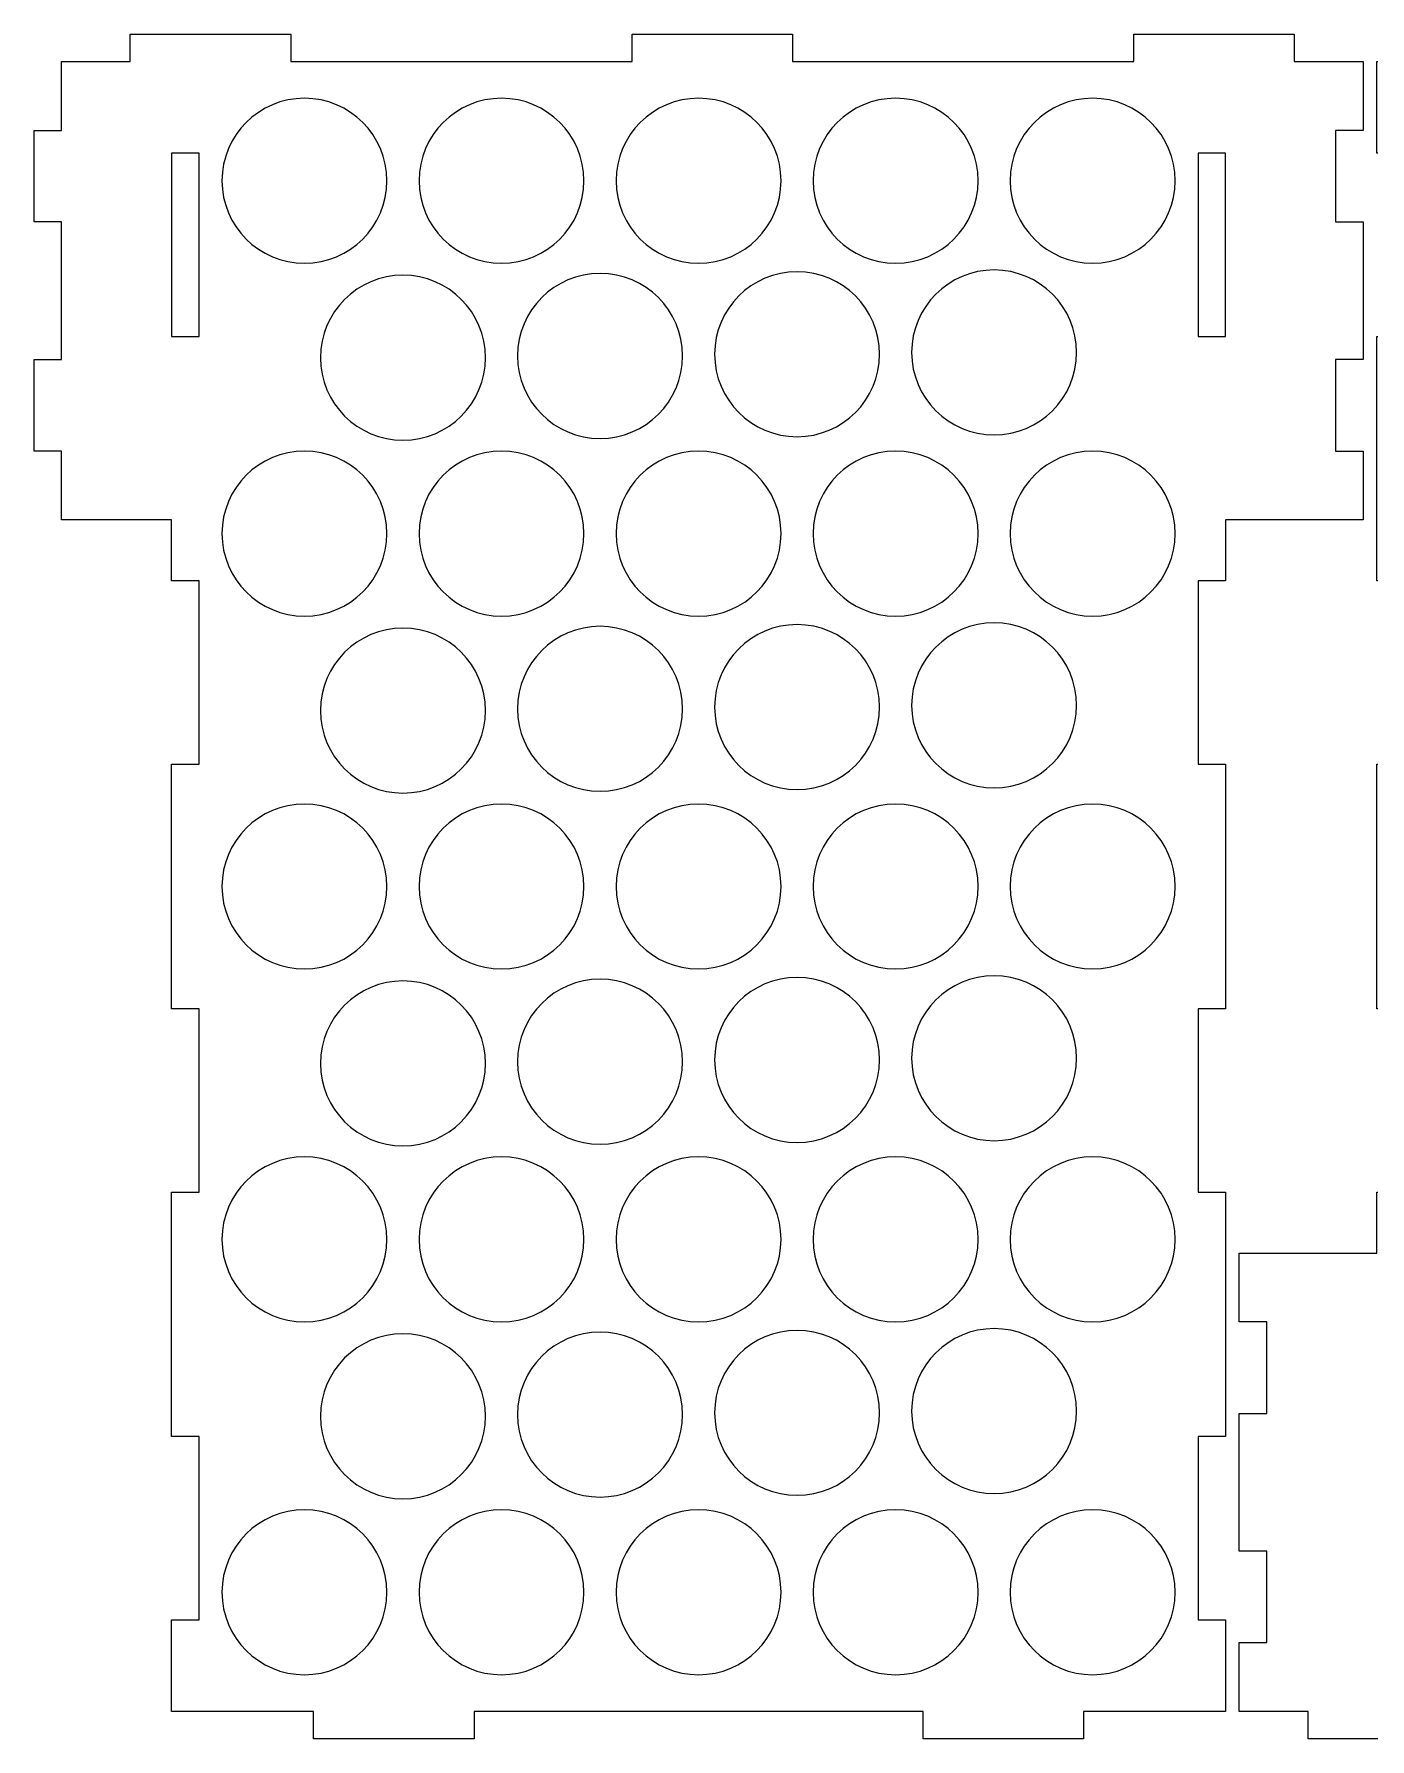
# Model space of a CAD drawing. Header units: millimetres. Extents: x -646 to 646, y -629 to 629.
# Drawn here: x -646 to -354.5, y -124.5 to 247.5 of the extents above; entities that cross this region are included whole.
import ezdxf

# ---------------------------------------------------------------- set-up
doc = ezdxf.new("R2010")
doc.units = ezdxf.units.MM
doc.header["$MEASUREMENT"] = 0
doc.layers.add('Layer 1', color=7, linetype='Continuous')

msp = doc.modelspace()

# ---------------------------------------------------------------- linework, layer by layer
at = {"layer": 'Layer 1', "color": 250, "lineweight": 20}
for points, knots in [([(-645.9999, 176.52), (-645.9999, 176.52), (-645.9999, 156.52), (-645.9999, 156.52), (-645.9999, 156.52), (-645.9999, 156.52), (-639.9999, 156.52), (-639.9999, 156.52), (-639.9999, 156.52), (-639.9999, 156.52), (-639.9999, 141.52), (-639.9999, 141.52), (-639.9999, 141.52), (-639.9999, 141.52), (-615.9999, 141.52), (-615.9999, 141.52), (-615.9999, 141.52), (-615.9999, 141.52), (-615.9999, 128.1867), (-615.9999, 128.1867), (-615.9999, 128.1867), (-615.9999, 128.1867), (-609.9999, 128.1867), (-609.9999, 128.1867), (-609.9999, 128.1867), (-609.9999, 128.1867), (-609.9999, 88.1867), (-609.9999, 88.1867), (-609.9999, 88.1867), (-609.9999, 88.1867), (-615.9999, 88.1867), (-615.9999, 88.1867), (-615.9999, 88.1867), (-615.9999, 88.1867), (-615.9999, 34.8533), (-615.9999, 34.8533), (-615.9999, 34.8533), (-615.9999, 34.8533), (-609.9999, 34.8533), (-609.9999, 34.8533), (-609.9999, 34.8533), (-609.9999, 34.8533), (-609.9999, -5.1467), (-609.9999, -5.1467), (-609.9999, -5.1467), (-609.9999, -5.1467), (-615.9999, -5.1467), (-615.9999, -5.1467), (-615.9999, -5.1467), (-615.9999, -5.1467), (-615.9999, -58.48), (-615.9999, -58.48), (-615.9999, -58.48), (-615.9999, -58.48), (-609.9999, -58.48), (-609.9999, -58.48), (-609.9999, -58.48), (-609.9999, -58.48), (-609.9999, -98.48), (-609.9999, -98.48), (-609.9999, -98.48), (-609.9999, -98.48), (-615.9999, -98.48), (-615.9999, -98.48), (-615.9999, -98.48), (-615.9999, -98.48), (-615.9999, -118.48), (-615.9999, -118.48), (-615.9999, -118.48), (-615.9999, -118.48), (-584.9999, -118.48), (-584.9999, -118.48), (-584.9999, -118.48), (-584.9999, -118.48), (-584.9999, -124.48), (-584.9999, -124.48), (-584.9999, -124.48), (-584.9999, -124.48), (-549.9999, -124.48), (-549.9999, -124.48), (-549.9999, -124.48), (-549.9999, -124.48), (-549.9999, -118.48), (-549.9999, -118.48), (-549.9999, -118.48), (-549.9999, -118.48), (-451.9999, -118.48), (-451.9999, -118.48), (-451.9999, -118.48), (-451.9999, -118.48), (-451.9999, -124.48), (-451.9999, -124.48), (-451.9999, -124.48), (-451.9999, -124.48), (-416.9999, -124.48), (-416.9999, -124.48), (-416.9999, -124.48), (-416.9999, -124.48), (-416.9999, -118.48), (-416.9999, -118.48), (-416.9999, -118.48), (-416.9999, -118.48), (-385.9999, -118.48), (-385.9999, -118.48), (-385.9999, -118.48), (-385.9999, -118.48), (-385.9999, -98.48), (-385.9999, -98.48), (-385.9999, -98.48), (-385.9999, -98.48), (-391.9999, -98.48), (-391.9999, -98.48), (-391.9999, -98.48), (-391.9999, -98.48), (-391.9999, -58.48), (-391.9999, -58.48), (-391.9999, -58.48), (-391.9999, -58.48), (-385.9999, -58.48), (-385.9999, -58.48), (-385.9999, -58.48), (-385.9999, -58.48), (-385.9999, -5.1467), (-385.9999, -5.1467), (-385.9999, -5.1467), (-385.9999, -5.1467), (-391.9999, -5.1467), (-391.9999, -5.1467), (-391.9999, -5.1467), (-391.9999, -5.1467), (-391.9999, 34.8533), (-391.9999, 34.8533), (-391.9999, 34.8533), (-391.9999, 34.8533), (-385.9999, 34.8533), (-385.9999, 34.8533), (-385.9999, 34.8533), (-385.9999, 34.8533), (-385.9999, 88.1867), (-385.9999, 88.1867), (-385.9999, 88.1867), (-385.9999, 88.1867), (-391.9999, 88.1867), (-391.9999, 88.1867), (-391.9999, 88.1867), (-391.9999, 88.1867), (-391.9999, 128.1867), (-391.9999, 128.1867), (-391.9999, 128.1867), (-391.9999, 128.1867), (-385.9999, 128.1867), (-385.9999, 128.1867), (-385.9999, 128.1867), (-385.9999, 128.1867), (-385.9999, 141.52), (-385.9999, 141.52), (-385.9999, 141.52), (-385.9999, 141.52), (-355.9999, 141.52), (-355.9999, 141.52), (-355.9999, 141.52), (-355.9999, 141.52), (-355.9999, 156.52), (-355.9999, 156.52), (-355.9999, 156.52), (-355.9999, 156.52), (-361.9999, 156.52), (-361.9999, 156.52), (-361.9999, 156.52), (-361.9999, 156.52), (-361.9999, 176.52), (-361.9999, 176.52), (-361.9999, 176.52), (-361.9999, 176.52), (-355.9999, 176.52), (-355.9999, 176.52), (-355.9999, 176.52), (-355.9999, 176.52), (-355.9999, 206.52), (-355.9999, 206.52), (-355.9999, 206.52), (-355.9999, 206.52), (-361.9999, 206.52), (-361.9999, 206.52), (-361.9999, 206.52), (-361.9999, 206.52), (-361.9999, 226.52), (-361.9999, 226.52), (-361.9999, 226.52), (-361.9999, 226.52), (-355.9999, 226.52), (-355.9999, 226.52), (-355.9999, 226.52), (-355.9999, 226.52), (-355.9999, 241.52), (-355.9999, 241.52), (-355.9999, 241.52), (-355.9999, 241.52), (-370.9999, 241.52), (-370.9999, 241.52), (-370.9999, 241.52), (-370.9999, 241.52), (-370.9999, 247.52), (-370.9999, 247.52), (-370.9999, 247.52), (-370.9999, 247.52), (-405.9999, 247.52), (-405.9999, 247.52), (-405.9999, 247.52), (-405.9999, 247.52), (-405.9999, 241.52), (-405.9999, 241.52), (-405.9999, 241.52), (-405.9999, 241.52), (-480.4999, 241.52), (-480.4999, 241.52), (-480.4999, 241.52), (-480.4999, 241.52), (-480.4999, 247.52), (-480.4999, 247.52), (-480.4999, 247.52), (-480.4999, 247.52), (-515.4999, 247.52), (-515.4999, 247.52), (-515.4999, 247.52), (-515.4999, 247.52), (-515.4999, 241.52), (-515.4999, 241.52), (-515.4999, 241.52), (-515.4999, 241.52), (-589.9999, 241.52), (-589.9999, 241.52), (-589.9999, 241.52), (-589.9999, 241.52), (-589.9999, 247.52), (-589.9999, 247.52), (-589.9999, 247.52), (-589.9999, 247.52), (-624.9999, 247.52), (-624.9999, 247.52), (-624.9999, 247.52), (-624.9999, 247.52), (-624.9999, 241.52), (-624.9999, 241.52), (-624.9999, 241.52), (-624.9999, 241.52), (-639.9999, 241.52), (-639.9999, 241.52), (-639.9999, 241.52), (-639.9999, 241.52), (-639.9999, 226.52), (-639.9999, 226.52), (-639.9999, 226.52), (-639.9999, 226.52), (-645.9999, 226.52), (-645.9999, 226.52), (-645.9999, 226.52), (-645.9999, 226.52), (-645.9999, 206.52), (-645.9999, 206.52), (-645.9999, 206.52), (-645.9999, 206.52), (-639.9999, 206.52), (-639.9999, 206.52), (-639.9999, 206.52), (-639.9999, 206.52), (-639.9999, 176.52), (-639.9999, 176.52), (-639.9999, 176.52), (-639.9999, 176.52), (-645.9999, 176.52), (-645.9999, 176.52)], [0, 0, 0, 0, 0.01449275, 0.01449275, 0.01449275, 0.01449275, 0.02898551, 0.02898551, 0.02898551, 0.02898551, 0.04347826, 0.04347826, 0.04347826, 0.04347826, 0.05797101, 0.05797101, 0.05797101, 0.05797101, 0.07246377, 0.07246377, 0.07246377, 0.07246377, 0.08695652, 0.08695652, 0.08695652, 0.08695652, 0.10144928, 0.10144928, 0.10144928, 0.10144928, 0.11594203, 0.11594203, 0.11594203, 0.11594203, 0.13043478, 0.13043478, 0.13043478, 0.13043478, 0.14492754, 0.14492754, 0.14492754, 0.14492754, 0.15942029, 0.15942029, 0.15942029, 0.15942029, 0.17391304, 0.17391304, 0.17391304, 0.17391304, 0.1884058, 0.1884058, 0.1884058, 0.1884058, 0.20289855, 0.20289855, 0.20289855, 0.20289855, 0.2173913, 0.2173913, 0.2173913, 0.2173913, 0.23188406, 0.23188406, 0.23188406, 0.23188406, 0.24637681, 0.24637681, 0.24637681, 0.24637681, 0.26086957, 0.26086957, 0.26086957, 0.26086957, 0.27536232, 0.27536232, 0.27536232, 0.27536232, 0.28985507, 0.28985507, 0.28985507, 0.28985507, 0.30434783, 0.30434783, 0.30434783, 0.30434783, 0.31884058, 0.31884058, 0.31884058, 0.31884058, 0.33333333, 0.33333333, 0.33333333, 0.33333333, 0.34782609, 0.34782609, 0.34782609, 0.34782609, 0.36231884, 0.36231884, 0.36231884, 0.36231884, 0.37681159, 0.37681159, 0.37681159, 0.37681159, 0.39130435, 0.39130435, 0.39130435, 0.39130435, 0.4057971, 0.4057971, 0.4057971, 0.4057971, 0.42028986, 0.42028986, 0.42028986, 0.42028986, 0.43478261, 0.43478261, 0.43478261, 0.43478261, 0.44927536, 0.44927536, 0.44927536, 0.44927536, 0.46376812, 0.46376812, 0.46376812, 0.46376812, 0.47826087, 0.47826087, 0.47826087, 0.47826087, 0.49275362, 0.49275362, 0.49275362, 0.49275362, 0.50724638, 0.50724638, 0.50724638, 0.50724638, 0.52173913, 0.52173913, 0.52173913, 0.52173913, 0.53623188, 0.53623188, 0.53623188, 0.53623188, 0.55072464, 0.55072464, 0.55072464, 0.55072464, 0.56521739, 0.56521739, 0.56521739, 0.56521739, 0.57971014, 0.57971014, 0.57971014, 0.57971014, 0.5942029, 0.5942029, 0.5942029, 0.5942029, 0.60869565, 0.60869565, 0.60869565, 0.60869565, 0.62318841, 0.62318841, 0.62318841, 0.62318841, 0.63768116, 0.63768116, 0.63768116, 0.63768116, 0.65217391, 0.65217391, 0.65217391, 0.65217391, 0.66666667, 0.66666667, 0.66666667, 0.66666667, 0.68115942, 0.68115942, 0.68115942, 0.68115942, 0.69565217, 0.69565217, 0.69565217, 0.69565217, 0.71014493, 0.71014493, 0.71014493, 0.71014493, 0.72463768, 0.72463768, 0.72463768, 0.72463768, 0.73913043, 0.73913043, 0.73913043, 0.73913043, 0.75362319, 0.75362319, 0.75362319, 0.75362319, 0.76811594, 0.76811594, 0.76811594, 0.76811594, 0.7826087, 0.7826087, 0.7826087, 0.7826087, 0.79710145, 0.79710145, 0.79710145, 0.79710145, 0.8115942, 0.8115942, 0.8115942, 0.8115942, 0.82608696, 0.82608696, 0.82608696, 0.82608696, 0.84057971, 0.84057971, 0.84057971, 0.84057971, 0.85507246, 0.85507246, 0.85507246, 0.85507246, 0.86956522, 0.86956522, 0.86956522, 0.86956522, 0.88405797, 0.88405797, 0.88405797, 0.88405797, 0.89855072, 0.89855072, 0.89855072, 0.89855072, 0.91304348, 0.91304348, 0.91304348, 0.91304348, 0.92753623, 0.92753623, 0.92753623, 0.92753623, 0.94202899, 0.94202899, 0.94202899, 0.94202899, 0.95652174, 0.95652174, 0.95652174, 0.95652174, 0.97101449, 0.97101449, 0.97101449, 0.97101449, 1, 1, 1, 1]), ([(-92.9999, -53.48), (-92.9999, -53.48), (-92.9999, -33.48), (-92.9999, -33.48), (-92.9999, -33.48), (-92.9999, -33.48), (-98.9999, -33.48), (-98.9999, -33.48), (-98.9999, -33.48), (-98.9999, -33.48), (-98.9999, -18.48), (-98.9999, -18.48), (-98.9999, -18.48), (-98.9999, -18.48), (-122.9999, -18.48), (-122.9999, -18.48), (-122.9999, -18.48), (-122.9999, -18.48), (-122.9999, -5.1467), (-122.9999, -5.1467), (-122.9999, -5.1467), (-122.9999, -5.1467), (-128.9999, -5.1467), (-128.9999, -5.1467), (-128.9999, -5.1467), (-128.9999, -5.1467), (-128.9999, 34.8533), (-128.9999, 34.8533), (-128.9999, 34.8533), (-128.9999, 34.8533), (-122.9999, 34.8533), (-122.9999, 34.8533), (-122.9999, 34.8533), (-122.9999, 34.8533), (-122.9999, 88.1867), (-122.9999, 88.1867), (-122.9999, 88.1867), (-122.9999, 88.1867), (-128.9999, 88.1867), (-128.9999, 88.1867), (-128.9999, 88.1867), (-128.9999, 88.1867), (-128.9999, 128.1867), (-128.9999, 128.1867), (-128.9999, 128.1867), (-128.9999, 128.1867), (-122.9999, 128.1867), (-122.9999, 128.1867), (-122.9999, 128.1867), (-122.9999, 128.1867), (-122.9999, 181.52), (-122.9999, 181.52), (-122.9999, 181.52), (-122.9999, 181.52), (-128.9999, 181.52), (-128.9999, 181.52), (-128.9999, 181.52), (-128.9999, 181.52), (-128.9999, 221.52), (-128.9999, 221.52), (-128.9999, 221.52), (-128.9999, 221.52), (-122.9999, 221.52), (-122.9999, 221.52), (-122.9999, 221.52), (-122.9999, 221.52), (-122.9999, 241.52), (-122.9999, 241.52), (-122.9999, 241.52), (-122.9999, 241.52), (-153.9999, 241.52), (-153.9999, 241.52), (-153.9999, 241.52), (-153.9999, 241.52), (-153.9999, 247.52), (-153.9999, 247.52), (-153.9999, 247.52), (-153.9999, 247.52), (-188.9999, 247.52), (-188.9999, 247.52), (-188.9999, 247.52), (-188.9999, 247.52), (-188.9999, 241.52), (-188.9999, 241.52), (-188.9999, 241.52), (-188.9999, 241.52), (-286.9999, 241.52), (-286.9999, 241.52), (-286.9999, 241.52), (-286.9999, 241.52), (-286.9999, 247.52), (-286.9999, 247.52), (-286.9999, 247.52), (-286.9999, 247.52), (-321.9999, 247.52), (-321.9999, 247.52), (-321.9999, 247.52), (-321.9999, 247.52), (-321.9999, 241.52), (-321.9999, 241.52), (-321.9999, 241.52), (-321.9999, 241.52), (-352.9999, 241.52), (-352.9999, 241.52), (-352.9999, 241.52), (-352.9999, 241.52), (-352.9999, 221.52), (-352.9999, 221.52), (-352.9999, 221.52), (-352.9999, 221.52), (-346.9999, 221.52), (-346.9999, 221.52), (-346.9999, 221.52), (-346.9999, 221.52), (-346.9999, 181.52), (-346.9999, 181.52), (-346.9999, 181.52), (-346.9999, 181.52), (-352.9999, 181.52), (-352.9999, 181.52), (-352.9999, 181.52), (-352.9999, 181.52), (-352.9999, 128.1867), (-352.9999, 128.1867), (-352.9999, 128.1867), (-352.9999, 128.1867), (-346.9999, 128.1867), (-346.9999, 128.1867), (-346.9999, 128.1867), (-346.9999, 128.1867), (-346.9999, 88.1867), (-346.9999, 88.1867), (-346.9999, 88.1867), (-346.9999, 88.1867), (-352.9999, 88.1867), (-352.9999, 88.1867), (-352.9999, 88.1867), (-352.9999, 88.1867), (-352.9999, 34.8533), (-352.9999, 34.8533), (-352.9999, 34.8533), (-352.9999, 34.8533), (-346.9999, 34.8533), (-346.9999, 34.8533), (-346.9999, 34.8533), (-346.9999, 34.8533), (-346.9999, -5.1467), (-346.9999, -5.1467), (-346.9999, -5.1467), (-346.9999, -5.1467), (-352.9999, -5.1467), (-352.9999, -5.1467), (-352.9999, -5.1467), (-352.9999, -5.1467), (-352.9999, -18.48), (-352.9999, -18.48), (-352.9999, -18.48), (-352.9999, -18.48), (-382.9999, -18.48), (-382.9999, -18.48), (-382.9999, -18.48), (-382.9999, -18.48), (-382.9999, -33.48), (-382.9999, -33.48), (-382.9999, -33.48), (-382.9999, -33.48), (-376.9999, -33.48), (-376.9999, -33.48), (-376.9999, -33.48), (-376.9999, -33.48), (-376.9999, -53.48), (-376.9999, -53.48), (-376.9999, -53.48), (-376.9999, -53.48), (-382.9999, -53.48), (-382.9999, -53.48), (-382.9999, -53.48), (-382.9999, -53.48), (-382.9999, -83.48), (-382.9999, -83.48), (-382.9999, -83.48), (-382.9999, -83.48), (-376.9999, -83.48), (-376.9999, -83.48), (-376.9999, -83.48), (-376.9999, -83.48), (-376.9999, -103.48), (-376.9999, -103.48), (-376.9999, -103.48), (-376.9999, -103.48), (-382.9999, -103.48), (-382.9999, -103.48), (-382.9999, -103.48), (-382.9999, -103.48), (-382.9999, -118.48), (-382.9999, -118.48), (-382.9999, -118.48), (-382.9999, -118.48), (-367.9999, -118.48), (-367.9999, -118.48), (-367.9999, -118.48), (-367.9999, -118.48), (-367.9999, -124.48), (-367.9999, -124.48), (-367.9999, -124.48), (-367.9999, -124.48), (-332.9999, -124.48), (-332.9999, -124.48), (-332.9999, -124.48), (-332.9999, -124.48), (-332.9999, -118.48), (-332.9999, -118.48), (-332.9999, -118.48), (-332.9999, -118.48), (-258.4999, -118.48), (-258.4999, -118.48), (-258.4999, -118.48), (-258.4999, -118.48), (-258.4999, -124.48), (-258.4999, -124.48), (-258.4999, -124.48), (-258.4999, -124.48), (-223.4999, -124.48), (-223.4999, -124.48), (-223.4999, -124.48), (-223.4999, -124.48), (-223.4999, -118.48), (-223.4999, -118.48), (-223.4999, -118.48), (-223.4999, -118.48), (-148.9999, -118.48), (-148.9999, -118.48), (-148.9999, -118.48), (-148.9999, -118.48), (-148.9999, -124.48), (-148.9999, -124.48), (-148.9999, -124.48), (-148.9999, -124.48), (-113.9999, -124.48), (-113.9999, -124.48), (-113.9999, -124.48), (-113.9999, -124.48), (-113.9999, -118.48), (-113.9999, -118.48), (-113.9999, -118.48), (-113.9999, -118.48), (-98.9999, -118.48), (-98.9999, -118.48), (-98.9999, -118.48), (-98.9999, -118.48), (-98.9999, -103.48), (-98.9999, -103.48), (-98.9999, -103.48), (-98.9999, -103.48), (-92.9999, -103.48), (-92.9999, -103.48), (-92.9999, -103.48), (-92.9999, -103.48), (-92.9999, -83.48), (-92.9999, -83.48), (-92.9999, -83.48), (-92.9999, -83.48), (-98.9999, -83.48), (-98.9999, -83.48), (-98.9999, -83.48), (-98.9999, -83.48), (-98.9999, -53.48), (-98.9999, -53.48), (-98.9999, -53.48), (-98.9999, -53.48), (-92.9999, -53.48), (-92.9999, -53.48)], [0, 0, 0, 0, 0.01449275, 0.01449275, 0.01449275, 0.01449275, 0.02898551, 0.02898551, 0.02898551, 0.02898551, 0.04347826, 0.04347826, 0.04347826, 0.04347826, 0.05797101, 0.05797101, 0.05797101, 0.05797101, 0.07246377, 0.07246377, 0.07246377, 0.07246377, 0.08695652, 0.08695652, 0.08695652, 0.08695652, 0.10144928, 0.10144928, 0.10144928, 0.10144928, 0.11594203, 0.11594203, 0.11594203, 0.11594203, 0.13043478, 0.13043478, 0.13043478, 0.13043478, 0.14492754, 0.14492754, 0.14492754, 0.14492754, 0.15942029, 0.15942029, 0.15942029, 0.15942029, 0.17391304, 0.17391304, 0.17391304, 0.17391304, 0.1884058, 0.1884058, 0.1884058, 0.1884058, 0.20289855, 0.20289855, 0.20289855, 0.20289855, 0.2173913, 0.2173913, 0.2173913, 0.2173913, 0.23188406, 0.23188406, 0.23188406, 0.23188406, 0.24637681, 0.24637681, 0.24637681, 0.24637681, 0.26086957, 0.26086957, 0.26086957, 0.26086957, 0.27536232, 0.27536232, 0.27536232, 0.27536232, 0.28985507, 0.28985507, 0.28985507, 0.28985507, 0.30434783, 0.30434783, 0.30434783, 0.30434783, 0.31884058, 0.31884058, 0.31884058, 0.31884058, 0.33333333, 0.33333333, 0.33333333, 0.33333333, 0.34782609, 0.34782609, 0.34782609, 0.34782609, 0.36231884, 0.36231884, 0.36231884, 0.36231884, 0.37681159, 0.37681159, 0.37681159, 0.37681159, 0.39130435, 0.39130435, 0.39130435, 0.39130435, 0.4057971, 0.4057971, 0.4057971, 0.4057971, 0.42028986, 0.42028986, 0.42028986, 0.42028986, 0.43478261, 0.43478261, 0.43478261, 0.43478261, 0.44927536, 0.44927536, 0.44927536, 0.44927536, 0.46376812, 0.46376812, 0.46376812, 0.46376812, 0.47826087, 0.47826087, 0.47826087, 0.47826087, 0.49275362, 0.49275362, 0.49275362, 0.49275362, 0.50724638, 0.50724638, 0.50724638, 0.50724638, 0.52173913, 0.52173913, 0.52173913, 0.52173913, 0.53623188, 0.53623188, 0.53623188, 0.53623188, 0.55072464, 0.55072464, 0.55072464, 0.55072464, 0.56521739, 0.56521739, 0.56521739, 0.56521739, 0.57971014, 0.57971014, 0.57971014, 0.57971014, 0.5942029, 0.5942029, 0.5942029, 0.5942029, 0.60869565, 0.60869565, 0.60869565, 0.60869565, 0.62318841, 0.62318841, 0.62318841, 0.62318841, 0.63768116, 0.63768116, 0.63768116, 0.63768116, 0.65217391, 0.65217391, 0.65217391, 0.65217391, 0.66666667, 0.66666667, 0.66666667, 0.66666667, 0.68115942, 0.68115942, 0.68115942, 0.68115942, 0.69565217, 0.69565217, 0.69565217, 0.69565217, 0.71014493, 0.71014493, 0.71014493, 0.71014493, 0.72463768, 0.72463768, 0.72463768, 0.72463768, 0.73913043, 0.73913043, 0.73913043, 0.73913043, 0.75362319, 0.75362319, 0.75362319, 0.75362319, 0.76811594, 0.76811594, 0.76811594, 0.76811594, 0.7826087, 0.7826087, 0.7826087, 0.7826087, 0.79710145, 0.79710145, 0.79710145, 0.79710145, 0.8115942, 0.8115942, 0.8115942, 0.8115942, 0.82608696, 0.82608696, 0.82608696, 0.82608696, 0.84057971, 0.84057971, 0.84057971, 0.84057971, 0.85507246, 0.85507246, 0.85507246, 0.85507246, 0.86956522, 0.86956522, 0.86956522, 0.86956522, 0.88405797, 0.88405797, 0.88405797, 0.88405797, 0.89855072, 0.89855072, 0.89855072, 0.89855072, 0.91304348, 0.91304348, 0.91304348, 0.91304348, 0.92753623, 0.92753623, 0.92753623, 0.92753623, 0.94202899, 0.94202899, 0.94202899, 0.94202899, 0.95652174, 0.95652174, 0.95652174, 0.95652174, 0.97101449, 0.97101449, 0.97101449, 0.97101449, 1, 1, 1, 1]), ([(-587, 197.52), (-596.9411, 197.52), (-604.9999, 205.5789), (-604.9999, 215.52), (-604.9999, 215.52), (-604.9999, 225.4612), (-596.941, 233.52), (-586.9999, 233.52), (-586.9999, 233.52), (-577.0588, 233.52), (-568.9999, 225.4611), (-568.9999, 215.5199), (-568.9999, 215.5199), (-569, 205.5788), (-577.0589, 197.52), (-587, 197.52)], [0, 0, 0, 0, 0.2, 0.2, 0.2, 0.2, 0.4, 0.4, 0.4, 0.4, 0.6, 0.6, 0.6, 0.6, 1, 1, 1, 1]), ([(-544, 197.52), (-553.9411, 197.52), (-561.9999, 205.5789), (-561.9999, 215.52), (-561.9999, 215.52), (-561.9999, 225.4612), (-553.941, 233.52), (-543.9999, 233.52), (-543.9999, 233.52), (-534.0588, 233.52), (-525.9999, 225.4611), (-525.9999, 215.5199), (-525.9999, 215.5199), (-526, 205.5788), (-534.0589, 197.52), (-544, 197.52)], [0, 0, 0, 0, 0.2, 0.2, 0.2, 0.2, 0.4, 0.4, 0.4, 0.4, 0.6, 0.6, 0.6, 0.6, 1, 1, 1, 1]), ([(-501, 197.52), (-510.9411, 197.52), (-518.9999, 205.5789), (-518.9999, 215.52), (-518.9999, 215.52), (-518.9999, 225.4612), (-510.941, 233.52), (-500.9999, 233.52), (-500.9999, 233.52), (-491.0588, 233.52), (-482.9999, 225.4611), (-482.9999, 215.5199), (-482.9999, 215.5199), (-483, 205.5788), (-491.0589, 197.52), (-501, 197.52)], [0, 0, 0, 0, 0.2, 0.2, 0.2, 0.2, 0.4, 0.4, 0.4, 0.4, 0.6, 0.6, 0.6, 0.6, 1, 1, 1, 1]), ([(-458, 197.52), (-467.9411, 197.52), (-475.9999, 205.5789), (-475.9999, 215.52), (-475.9999, 215.52), (-475.9999, 225.4612), (-467.941, 233.52), (-457.9999, 233.52), (-457.9999, 233.52), (-448.0588, 233.52), (-439.9999, 225.4611), (-439.9999, 215.5199), (-439.9999, 215.5199), (-440, 205.5788), (-448.0589, 197.52), (-458, 197.52)], [0, 0, 0, 0, 0.2, 0.2, 0.2, 0.2, 0.4, 0.4, 0.4, 0.4, 0.6, 0.6, 0.6, 0.6, 1, 1, 1, 1]), ([(-432.9999, 215.52), (-432.9999, 225.4612), (-424.941, 233.52), (-414.9999, 233.52), (-414.9999, 233.52), (-405.0588, 233.52), (-396.9999, 225.4611), (-396.9999, 215.5199), (-396.9999, 215.5199), (-397, 205.5788), (-405.0589, 197.52), (-415, 197.52), (-415, 197.52), (-424.9411, 197.52), (-432.9999, 205.5789), (-432.9999, 215.52)], [0, 0, 0, 0, 0.2, 0.2, 0.2, 0.2, 0.4, 0.4, 0.4, 0.4, 0.6, 0.6, 0.6, 0.6, 1, 1, 1, 1]), ([(-615.9999, 181.52), (-615.9999, 181.52), (-615.9999, 221.52), (-615.9999, 221.52), (-615.9999, 221.52), (-615.9999, 221.52), (-609.9999, 221.52), (-609.9999, 221.52), (-609.9999, 221.52), (-609.9999, 221.52), (-609.9999, 181.52), (-609.9999, 181.52), (-609.9999, 181.52), (-609.9999, 181.52), (-615.9999, 181.52), (-615.9999, 181.52)], [0, 0, 0, 0, 0.2, 0.2, 0.2, 0.2, 0.4, 0.4, 0.4, 0.4, 0.6, 0.6, 0.6, 0.6, 1, 1, 1, 1]), ([(-391.9999, 181.52), (-391.9999, 181.52), (-391.9999, 221.52), (-391.9999, 221.52), (-391.9999, 221.52), (-391.9999, 221.52), (-385.9999, 221.52), (-385.9999, 221.52), (-385.9999, 221.52), (-385.9999, 221.52), (-385.9999, 181.52), (-385.9999, 181.52), (-385.9999, 181.52), (-385.9999, 181.52), (-391.9999, 181.52), (-391.9999, 181.52)], [0, 0, 0, 0, 0.2, 0.2, 0.2, 0.2, 0.4, 0.4, 0.4, 0.4, 0.6, 0.6, 0.6, 0.6, 1, 1, 1, 1]), ([(-565.5, 158.9095), (-575.4411, 158.9095), (-583.4999, 166.9684), (-583.4999, 176.9095), (-583.4999, 176.9095), (-583.4999, 186.8506), (-575.441, 194.9095), (-565.4999, 194.9095), (-565.4999, 194.9095), (-555.5588, 194.9094), (-547.4999, 186.8506), (-547.4999, 176.9094), (-547.4999, 176.9094), (-547.5, 166.9682), (-555.5589, 158.9094), (-565.5, 158.9095)], [0, 0, 0, 0, 0.2, 0.2, 0.2, 0.2, 0.4, 0.4, 0.4, 0.4, 0.6, 0.6, 0.6, 0.6, 1, 1, 1, 1]), ([(-522.5, 159.2902), (-532.4411, 159.2902), (-540.4999, 167.3491), (-540.4999, 177.2902), (-540.4999, 177.2902), (-540.4999, 187.2313), (-532.441, 195.2902), (-522.4999, 195.2902), (-522.4999, 195.2902), (-512.5588, 195.2902), (-504.4999, 187.2313), (-504.4999, 177.2901), (-504.4999, 177.2901), (-504.5, 167.349), (-512.5589, 159.2901), (-522.5, 159.2902)], [0, 0, 0, 0, 0.2, 0.2, 0.2, 0.2, 0.4, 0.4, 0.4, 0.4, 0.6, 0.6, 0.6, 0.6, 1, 1, 1, 1]), ([(-497.4999, 177.671), (-497.4999, 187.6121), (-489.441, 195.6709), (-479.4999, 195.6709), (-479.4999, 195.6709), (-469.5588, 195.6709), (-461.4999, 187.612), (-461.4999, 177.6708), (-461.4999, 177.6708), (-461.5, 167.7297), (-469.5589, 159.6709), (-479.5, 159.6709), (-479.5, 159.6709), (-489.4411, 159.6709), (-497.4999, 167.7298), (-497.4999, 177.671)], [0, 0, 0, 0, 0.2, 0.2, 0.2, 0.2, 0.4, 0.4, 0.4, 0.4, 0.6, 0.6, 0.6, 0.6, 1, 1, 1, 1]), ([(-454.4999, 178.0517), (-454.4999, 187.9928), (-446.441, 196.0516), (-436.4999, 196.0516), (-436.4999, 196.0516), (-426.5588, 196.0516), (-418.4999, 187.9927), (-418.4999, 178.0515), (-418.4999, 178.0515), (-418.5, 168.1104), (-426.5589, 160.0516), (-436.5, 160.0516), (-436.5, 160.0516), (-446.4411, 160.0517), (-454.4999, 168.1106), (-454.4999, 178.0517)], [0, 0, 0, 0, 0.2, 0.2, 0.2, 0.2, 0.4, 0.4, 0.4, 0.4, 0.6, 0.6, 0.6, 0.6, 1, 1, 1, 1]), ([(-604.9999, 138.52), (-604.9999, 148.4612), (-596.941, 156.52), (-586.9999, 156.52), (-586.9999, 156.52), (-577.0588, 156.52), (-568.9999, 148.4611), (-568.9999, 138.5199), (-568.9999, 138.5199), (-569, 128.5788), (-577.0589, 120.52), (-587, 120.52), (-587, 120.52), (-596.9411, 120.52), (-604.9999, 128.5789), (-604.9999, 138.52)], [0, 0, 0, 0, 0.2, 0.2, 0.2, 0.2, 0.4, 0.4, 0.4, 0.4, 0.6, 0.6, 0.6, 0.6, 1, 1, 1, 1]), ([(-561.9999, 138.52), (-561.9999, 148.4612), (-553.941, 156.52), (-543.9999, 156.52), (-543.9999, 156.52), (-534.0588, 156.52), (-525.9999, 148.4611), (-525.9999, 138.5199), (-525.9999, 138.5199), (-526, 128.5788), (-534.0589, 120.52), (-544, 120.52), (-544, 120.52), (-553.9411, 120.52), (-561.9999, 128.5789), (-561.9999, 138.52)], [0, 0, 0, 0, 0.2, 0.2, 0.2, 0.2, 0.4, 0.4, 0.4, 0.4, 0.6, 0.6, 0.6, 0.6, 1, 1, 1, 1]), ([(-501, 120.52), (-510.9411, 120.52), (-518.9999, 128.5789), (-518.9999, 138.52), (-518.9999, 138.52), (-518.9999, 148.4612), (-510.941, 156.52), (-500.9999, 156.52), (-500.9999, 156.52), (-491.0588, 156.52), (-482.9999, 148.4611), (-482.9999, 138.5199), (-482.9999, 138.5199), (-483, 128.5788), (-491.0589, 120.52), (-501, 120.52)], [0, 0, 0, 0, 0.2, 0.2, 0.2, 0.2, 0.4, 0.4, 0.4, 0.4, 0.6, 0.6, 0.6, 0.6, 1, 1, 1, 1]), ([(-475.9999, 138.52), (-475.9999, 148.4612), (-467.941, 156.52), (-457.9999, 156.52), (-457.9999, 156.52), (-448.0588, 156.52), (-439.9999, 148.4611), (-439.9999, 138.5199), (-439.9999, 138.5199), (-440, 128.5788), (-448.0589, 120.52), (-458, 120.52), (-458, 120.52), (-467.9411, 120.52), (-475.9999, 128.5789), (-475.9999, 138.52)], [0, 0, 0, 0, 0.2, 0.2, 0.2, 0.2, 0.4, 0.4, 0.4, 0.4, 0.6, 0.6, 0.6, 0.6, 1, 1, 1, 1]), ([(-432.9999, 138.52), (-432.9999, 148.4612), (-424.941, 156.52), (-414.9999, 156.52), (-414.9999, 156.52), (-405.0588, 156.52), (-396.9999, 148.4611), (-396.9999, 138.5199), (-396.9999, 138.5199), (-397, 128.5788), (-405.0589, 120.52), (-415, 120.52), (-415, 120.52), (-424.9411, 120.52), (-432.9999, 128.5789), (-432.9999, 138.52)], [0, 0, 0, 0, 0.2, 0.2, 0.2, 0.2, 0.4, 0.4, 0.4, 0.4, 0.6, 0.6, 0.6, 0.6, 1, 1, 1, 1]), ([(-454.4999, 101.0517), (-454.4999, 110.9928), (-446.441, 119.0516), (-436.4999, 119.0516), (-436.4999, 119.0516), (-426.5588, 119.0516), (-418.4999, 110.9927), (-418.4999, 101.0515), (-418.4999, 101.0515), (-418.5, 91.1104), (-426.5589, 83.0516), (-436.5, 83.0516), (-436.5, 83.0516), (-446.4411, 83.0517), (-454.4999, 91.1106), (-454.4999, 101.0517)], [0, 0, 0, 0, 0.2, 0.2, 0.2, 0.2, 0.4, 0.4, 0.4, 0.4, 0.6, 0.6, 0.6, 0.6, 1, 1, 1, 1]), ([(-583.4999, 99.9095), (-583.4999, 109.8506), (-575.441, 117.9095), (-565.4999, 117.9095), (-565.4999, 117.9095), (-555.5588, 117.9094), (-547.4999, 109.8506), (-547.4999, 99.9094), (-547.4999, 99.9094), (-547.5, 89.9682), (-555.5589, 81.9094), (-565.5, 81.9095), (-565.5, 81.9095), (-575.4411, 81.9095), (-583.4999, 89.9684), (-583.4999, 99.9095)], [0, 0, 0, 0, 0.2, 0.2, 0.2, 0.2, 0.4, 0.4, 0.4, 0.4, 0.6, 0.6, 0.6, 0.6, 1, 1, 1, 1]), ([(-522.5, 82.2902), (-532.4411, 82.2902), (-540.4999, 90.3491), (-540.4999, 100.2902), (-540.4999, 100.2902), (-540.4999, 110.2313), (-532.441, 118.2902), (-522.4999, 118.2902), (-522.4999, 118.2902), (-512.5588, 118.2902), (-504.4999, 110.2313), (-504.4999, 100.2901), (-504.4999, 100.2901), (-504.5, 90.349), (-512.5589, 82.2901), (-522.5, 82.2902)], [0, 0, 0, 0, 0.2, 0.2, 0.2, 0.2, 0.4, 0.4, 0.4, 0.4, 0.6, 0.6, 0.6, 0.6, 1, 1, 1, 1]), ([(-497.4999, 100.671), (-497.4999, 110.6121), (-489.441, 118.6709), (-479.4999, 118.6709), (-479.4999, 118.6709), (-469.5588, 118.6709), (-461.4999, 110.612), (-461.4999, 100.6708), (-461.4999, 100.6708), (-461.5, 90.7297), (-469.5589, 82.6709), (-479.5, 82.6709), (-479.5, 82.6709), (-489.4411, 82.6709), (-497.4999, 90.7298), (-497.4999, 100.671)], [0, 0, 0, 0, 0.2, 0.2, 0.2, 0.2, 0.4, 0.4, 0.4, 0.4, 0.6, 0.6, 0.6, 0.6, 1, 1, 1, 1]), ([(-586.9999, 79.52), (-577.0588, 79.52), (-568.9999, 71.4611), (-568.9999, 61.5199), (-568.9999, 61.5199), (-569, 51.5788), (-577.0589, 43.52), (-587, 43.52), (-587, 43.52), (-596.9411, 43.52), (-604.9999, 51.5789), (-604.9999, 61.52), (-604.9999, 61.52), (-604.9999, 71.4612), (-596.941, 79.52), (-586.9999, 79.52)], [0, 0, 0, 0, 0.2, 0.2, 0.2, 0.2, 0.4, 0.4, 0.4, 0.4, 0.6, 0.6, 0.6, 0.6, 1, 1, 1, 1]), ([(-561.9999, 61.52), (-561.9999, 71.4612), (-553.941, 79.52), (-543.9999, 79.52), (-543.9999, 79.52), (-534.0588, 79.52), (-525.9999, 71.4611), (-525.9999, 61.5199), (-525.9999, 61.5199), (-526, 51.5788), (-534.0589, 43.52), (-544, 43.52), (-544, 43.52), (-553.9411, 43.52), (-561.9999, 51.5789), (-561.9999, 61.52)], [0, 0, 0, 0, 0.2, 0.2, 0.2, 0.2, 0.4, 0.4, 0.4, 0.4, 0.6, 0.6, 0.6, 0.6, 1, 1, 1, 1]), ([(-518.9999, 61.52), (-518.9999, 71.4612), (-510.941, 79.52), (-500.9999, 79.52), (-500.9999, 79.52), (-491.0588, 79.52), (-482.9999, 71.4611), (-482.9999, 61.5199), (-482.9999, 61.5199), (-483, 51.5788), (-491.0589, 43.52), (-501, 43.52), (-501, 43.52), (-510.9411, 43.52), (-518.9999, 51.5789), (-518.9999, 61.52)], [0, 0, 0, 0, 0.2, 0.2, 0.2, 0.2, 0.4, 0.4, 0.4, 0.4, 0.6, 0.6, 0.6, 0.6, 1, 1, 1, 1]), ([(-475.9999, 61.52), (-475.9999, 71.4612), (-467.941, 79.52), (-457.9999, 79.52), (-457.9999, 79.52), (-448.0588, 79.52), (-439.9999, 71.4611), (-439.9999, 61.5199), (-439.9999, 61.5199), (-440, 51.5788), (-448.0589, 43.52), (-458, 43.52), (-458, 43.52), (-467.9411, 43.52), (-475.9999, 51.5789), (-475.9999, 61.52)], [0, 0, 0, 0, 0.2, 0.2, 0.2, 0.2, 0.4, 0.4, 0.4, 0.4, 0.6, 0.6, 0.6, 0.6, 1, 1, 1, 1]), ([(-432.9999, 61.52), (-432.9999, 71.4612), (-424.941, 79.52), (-414.9999, 79.52), (-414.9999, 79.52), (-405.0588, 79.52), (-396.9999, 71.4611), (-396.9999, 61.5199), (-396.9999, 61.5199), (-397, 51.5788), (-405.0589, 43.52), (-415, 43.52), (-415, 43.52), (-424.9411, 43.52), (-432.9999, 51.5789), (-432.9999, 61.52)], [0, 0, 0, 0, 0.2, 0.2, 0.2, 0.2, 0.4, 0.4, 0.4, 0.4, 0.6, 0.6, 0.6, 0.6, 1, 1, 1, 1]), ([(-522.4999, 41.2902), (-512.5588, 41.2902), (-504.4999, 33.2313), (-504.4999, 23.2901), (-504.4999, 23.2901), (-504.5, 13.349), (-512.5589, 5.2901), (-522.5, 5.2902), (-522.5, 5.2902), (-532.4411, 5.2902), (-540.4999, 13.3491), (-540.4999, 23.2902), (-540.4999, 23.2902), (-540.4999, 33.2313), (-532.441, 41.2902), (-522.4999, 41.2902)], [0, 0, 0, 0, 0.2, 0.2, 0.2, 0.2, 0.4, 0.4, 0.4, 0.4, 0.6, 0.6, 0.6, 0.6, 1, 1, 1, 1]), ([(-479.4999, 41.6709), (-469.5588, 41.6709), (-461.4999, 33.612), (-461.4999, 23.6708), (-461.4999, 23.6708), (-461.5, 13.7297), (-469.5589, 5.6709), (-479.5, 5.6709), (-479.5, 5.6709), (-489.4411, 5.6709), (-497.4999, 13.7298), (-497.4999, 23.671), (-497.4999, 23.671), (-497.4999, 33.6121), (-489.441, 41.6709), (-479.4999, 41.6709)], [0, 0, 0, 0, 0.2, 0.2, 0.2, 0.2, 0.4, 0.4, 0.4, 0.4, 0.6, 0.6, 0.6, 0.6, 1, 1, 1, 1]), ([(-436.4999, 42.0516), (-426.5588, 42.0516), (-418.4999, 33.9927), (-418.4999, 24.0515), (-418.4999, 24.0515), (-418.5, 14.1104), (-426.5589, 6.0516), (-436.5, 6.0516), (-436.5, 6.0516), (-446.4411, 6.0517), (-454.4999, 14.1106), (-454.4999, 24.0517), (-454.4999, 24.0517), (-454.4999, 33.9928), (-446.441, 42.0516), (-436.4999, 42.0516)], [0, 0, 0, 0, 0.2, 0.2, 0.2, 0.2, 0.4, 0.4, 0.4, 0.4, 0.6, 0.6, 0.6, 0.6, 1, 1, 1, 1]), ([(-565.4999, 40.9095), (-555.5588, 40.9094), (-547.4999, 32.8506), (-547.4999, 22.9094), (-547.4999, 22.9094), (-547.5, 12.9682), (-555.5589, 4.9094), (-565.5, 4.9095), (-565.5, 4.9095), (-575.4411, 4.9095), (-583.4999, 12.9684), (-583.4999, 22.9095), (-583.4999, 22.9095), (-583.4999, 32.8506), (-575.441, 40.9095), (-565.4999, 40.9095)], [0, 0, 0, 0, 0.2, 0.2, 0.2, 0.2, 0.4, 0.4, 0.4, 0.4, 0.6, 0.6, 0.6, 0.6, 1, 1, 1, 1]), ([(-586.9999, 2.52), (-577.0588, 2.52), (-568.9999, -5.5389), (-568.9999, -15.4801), (-568.9999, -15.4801), (-569, -25.4212), (-577.0589, -33.48), (-587, -33.48), (-587, -33.48), (-596.9411, -33.48), (-604.9999, -25.4211), (-604.9999, -15.48), (-604.9999, -15.48), (-604.9999, -5.5388), (-596.941, 2.52), (-586.9999, 2.52)], [0, 0, 0, 0, 0.2, 0.2, 0.2, 0.2, 0.4, 0.4, 0.4, 0.4, 0.6, 0.6, 0.6, 0.6, 1, 1, 1, 1]), ([(-543.9999, 2.52), (-534.0588, 2.52), (-525.9999, -5.5389), (-525.9999, -15.4801), (-525.9999, -15.4801), (-526, -25.4212), (-534.0589, -33.48), (-544, -33.48), (-544, -33.48), (-553.9411, -33.48), (-561.9999, -25.4211), (-561.9999, -15.48), (-561.9999, -15.48), (-561.9999, -5.5388), (-553.941, 2.52), (-543.9999, 2.52)], [0, 0, 0, 0, 0.2, 0.2, 0.2, 0.2, 0.4, 0.4, 0.4, 0.4, 0.6, 0.6, 0.6, 0.6, 1, 1, 1, 1]), ([(-500.9999, 2.52), (-491.0588, 2.52), (-482.9999, -5.5389), (-482.9999, -15.4801), (-482.9999, -15.4801), (-483, -25.4212), (-491.0589, -33.48), (-501, -33.48), (-501, -33.48), (-510.9411, -33.48), (-518.9999, -25.4211), (-518.9999, -15.48), (-518.9999, -15.48), (-518.9999, -5.5388), (-510.941, 2.52), (-500.9999, 2.52)], [0, 0, 0, 0, 0.2, 0.2, 0.2, 0.2, 0.4, 0.4, 0.4, 0.4, 0.6, 0.6, 0.6, 0.6, 1, 1, 1, 1]), ([(-457.9999, 2.52), (-448.0588, 2.52), (-439.9999, -5.5389), (-439.9999, -15.4801), (-439.9999, -15.4801), (-440, -25.4212), (-448.0589, -33.48), (-458, -33.48), (-458, -33.48), (-467.9411, -33.48), (-475.9999, -25.4211), (-475.9999, -15.48), (-475.9999, -15.48), (-475.9999, -5.5388), (-467.941, 2.52), (-457.9999, 2.52)], [0, 0, 0, 0, 0.2, 0.2, 0.2, 0.2, 0.4, 0.4, 0.4, 0.4, 0.6, 0.6, 0.6, 0.6, 1, 1, 1, 1]), ([(-414.9999, 2.52), (-405.0588, 2.52), (-396.9999, -5.5389), (-396.9999, -15.4801), (-396.9999, -15.4801), (-397, -25.4212), (-405.0589, -33.48), (-415, -33.48), (-415, -33.48), (-424.9411, -33.48), (-432.9999, -25.4211), (-432.9999, -15.48), (-432.9999, -15.48), (-432.9999, -5.5388), (-424.941, 2.52), (-414.9999, 2.52)], [0, 0, 0, 0, 0.2, 0.2, 0.2, 0.2, 0.4, 0.4, 0.4, 0.4, 0.6, 0.6, 0.6, 0.6, 1, 1, 1, 1]), ([(-583.4999, -54.0905), (-583.4999, -44.1494), (-575.441, -36.0905), (-565.4999, -36.0905), (-565.4999, -36.0905), (-555.5588, -36.0906), (-547.4999, -44.1494), (-547.4999, -54.0906), (-547.4999, -54.0906), (-547.5, -64.0318), (-555.5589, -72.0906), (-565.5, -72.0905), (-565.5, -72.0905), (-575.4411, -72.0905), (-583.4999, -64.0316), (-583.4999, -54.0905)], [0, 0, 0, 0, 0.2, 0.2, 0.2, 0.2, 0.4, 0.4, 0.4, 0.4, 0.6, 0.6, 0.6, 0.6, 1, 1, 1, 1]), ([(-522.4999, -35.7098), (-512.5588, -35.7098), (-504.4999, -43.7687), (-504.4999, -53.7099), (-504.4999, -53.7099), (-504.5, -63.651), (-512.5589, -71.7099), (-522.5, -71.7098), (-522.5, -71.7098), (-532.4411, -71.7098), (-540.4999, -63.6509), (-540.4999, -53.7098), (-540.4999, -53.7098), (-540.4999, -43.7687), (-532.441, -35.7098), (-522.4999, -35.7098)], [0, 0, 0, 0, 0.2, 0.2, 0.2, 0.2, 0.4, 0.4, 0.4, 0.4, 0.6, 0.6, 0.6, 0.6, 1, 1, 1, 1]), ([(-479.4999, -35.3291), (-469.5588, -35.3291), (-461.4999, -43.388), (-461.4999, -53.3292), (-461.4999, -53.3292), (-461.5, -63.2703), (-469.5589, -71.3291), (-479.5, -71.3291), (-479.5, -71.3291), (-489.4411, -71.3291), (-497.4999, -63.2702), (-497.4999, -53.329), (-497.4999, -53.329), (-497.4999, -43.3879), (-489.441, -35.3291), (-479.4999, -35.3291)], [0, 0, 0, 0, 0.2, 0.2, 0.2, 0.2, 0.4, 0.4, 0.4, 0.4, 0.6, 0.6, 0.6, 0.6, 1, 1, 1, 1]), ([(-436.4999, -34.9484), (-426.5588, -34.9484), (-418.4999, -43.0073), (-418.4999, -52.9485), (-418.4999, -52.9485), (-418.5, -62.8896), (-426.5589, -70.9484), (-436.5, -70.9484), (-436.5, -70.9484), (-446.4411, -70.9483), (-454.4999, -62.8894), (-454.4999, -52.9483), (-454.4999, -52.9483), (-454.4999, -43.0072), (-446.441, -34.9484), (-436.4999, -34.9484)], [0, 0, 0, 0, 0.2, 0.2, 0.2, 0.2, 0.4, 0.4, 0.4, 0.4, 0.6, 0.6, 0.6, 0.6, 1, 1, 1, 1]), ([(-586.9999, -74.48), (-577.0588, -74.48), (-568.9999, -82.5389), (-568.9999, -92.4801), (-568.9999, -92.4801), (-569, -102.4212), (-577.0589, -110.48), (-587, -110.48), (-587, -110.48), (-596.9411, -110.48), (-604.9999, -102.4211), (-604.9999, -92.48), (-604.9999, -92.48), (-604.9999, -82.5388), (-596.941, -74.48), (-586.9999, -74.48)], [0, 0, 0, 0, 0.2, 0.2, 0.2, 0.2, 0.4, 0.4, 0.4, 0.4, 0.6, 0.6, 0.6, 0.6, 1, 1, 1, 1]), ([(-543.9999, -74.48), (-534.0588, -74.48), (-525.9999, -82.5389), (-525.9999, -92.4801), (-525.9999, -92.4801), (-526, -102.4212), (-534.0589, -110.48), (-544, -110.48), (-544, -110.48), (-553.9411, -110.48), (-561.9999, -102.4211), (-561.9999, -92.48), (-561.9999, -92.48), (-561.9999, -82.5388), (-553.941, -74.48), (-543.9999, -74.48)], [0, 0, 0, 0, 0.2, 0.2, 0.2, 0.2, 0.4, 0.4, 0.4, 0.4, 0.6, 0.6, 0.6, 0.6, 1, 1, 1, 1]), ([(-500.9999, -74.48), (-491.0588, -74.48), (-482.9999, -82.5389), (-482.9999, -92.4801), (-482.9999, -92.4801), (-483, -102.4212), (-491.0589, -110.48), (-501, -110.48), (-501, -110.48), (-510.9411, -110.48), (-518.9999, -102.4211), (-518.9999, -92.48), (-518.9999, -92.48), (-518.9999, -82.5388), (-510.941, -74.48), (-500.9999, -74.48)], [0, 0, 0, 0, 0.2, 0.2, 0.2, 0.2, 0.4, 0.4, 0.4, 0.4, 0.6, 0.6, 0.6, 0.6, 1, 1, 1, 1]), ([(-457.9999, -74.48), (-448.0588, -74.48), (-439.9999, -82.5389), (-439.9999, -92.4801), (-439.9999, -92.4801), (-440, -102.4212), (-448.0589, -110.48), (-458, -110.48), (-458, -110.48), (-467.9411, -110.48), (-475.9999, -102.4211), (-475.9999, -92.48), (-475.9999, -92.48), (-475.9999, -82.5388), (-467.941, -74.48), (-457.9999, -74.48)], [0, 0, 0, 0, 0.2, 0.2, 0.2, 0.2, 0.4, 0.4, 0.4, 0.4, 0.6, 0.6, 0.6, 0.6, 1, 1, 1, 1]), ([(-414.9999, -74.48), (-405.0588, -74.48), (-396.9999, -82.5389), (-396.9999, -92.4801), (-396.9999, -92.4801), (-397, -102.4212), (-405.0589, -110.48), (-415, -110.48), (-415, -110.48), (-424.9411, -110.48), (-432.9999, -102.4211), (-432.9999, -92.48), (-432.9999, -92.48), (-432.9999, -82.5388), (-424.941, -74.48), (-414.9999, -74.48)], [0, 0, 0, 0, 0.2, 0.2, 0.2, 0.2, 0.4, 0.4, 0.4, 0.4, 0.6, 0.6, 0.6, 0.6, 1, 1, 1, 1])]:
    msp.add_open_spline(points, degree=3, knots=knots, dxfattribs=at)

doc.saveas('drawing.dxf')
